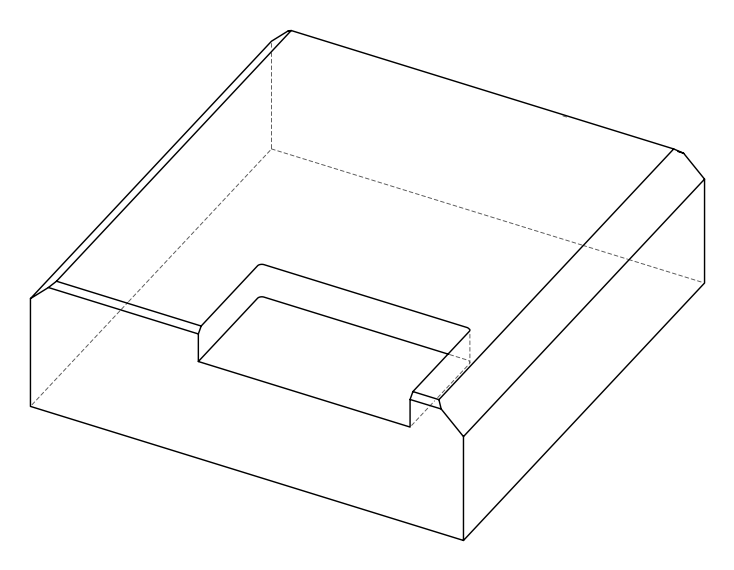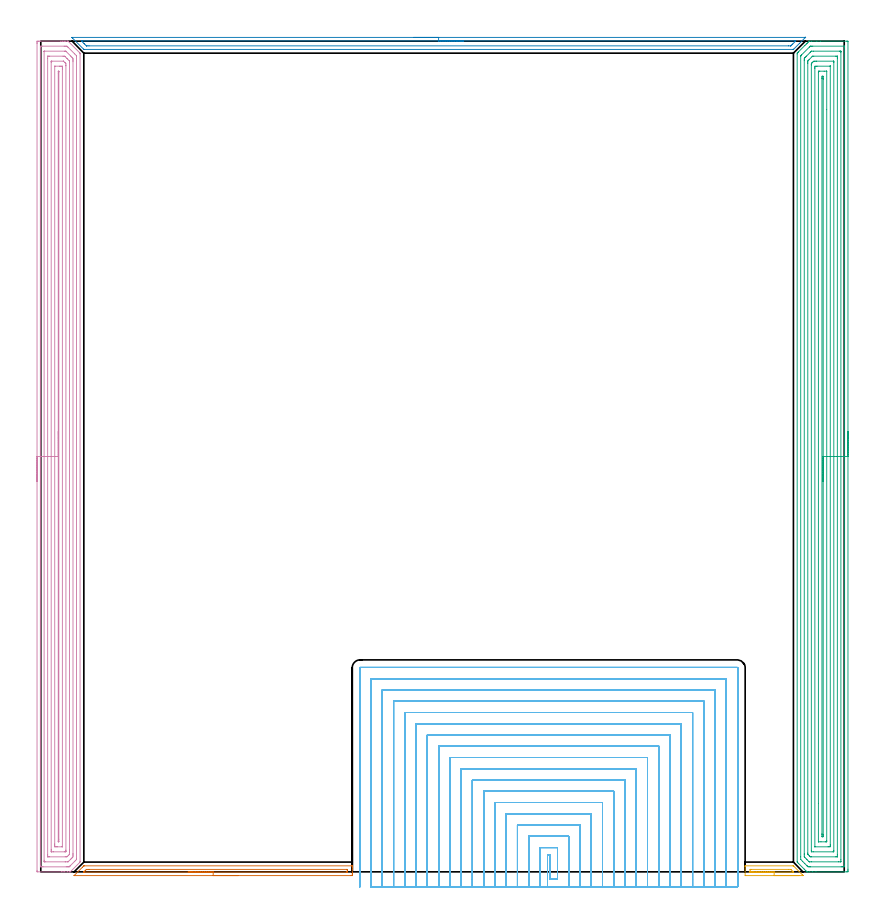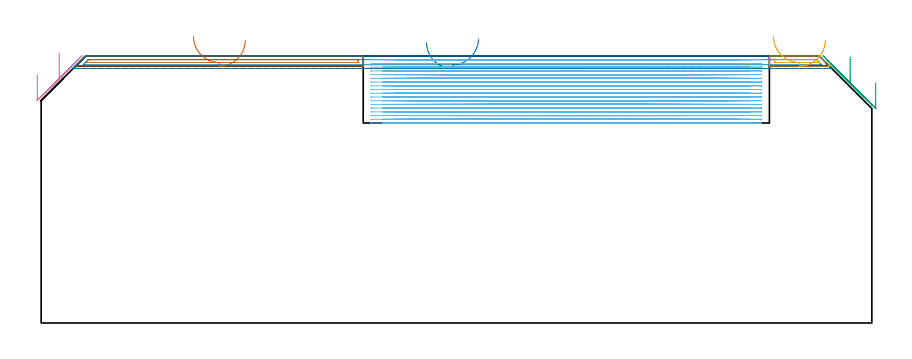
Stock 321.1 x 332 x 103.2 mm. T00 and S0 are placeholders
(PLAN: 6 operations, 1 tool changes, 254.6 min)
(1 AREA_MILL | FG_CHAMFER_SURFACE | UGT0205_001 | 1.91 min | 889 mm3)
(2 AREA_MILL_1 | FG_CHAMFER_SURFACE_1 | UGT0205_001 | 4.8 min | 3454 mm3)
(3 AREA_MILL_2 | FG_CHAMFER_SURFACE_2 | UGT0205_001 | 21.41 min | 68335 mm3)
(4 AREA_MILL_3 | FG_CHAMFER_SURFACE_3 | UGT0205_001 | 18.72 min | 48997 mm3)
(5 AREA_MILL_4 | FG_CHAMFER_SURFACE_4 | UGT0205_001 | 0.5 min | 180 mm3)
(6 MILL_SLOT | SLOT_PARTIAL_RECTANGULAR | NXT0201_008 | Follow Part, ap 1.5, ae 75% | 207.28 min | 344318 mm3)
(TOOL UGT0205_001 | Chamfer Mill 20 x 3 x 45 deg. | D20 FL50 Z2)
(TOOL NXT0201_008 | ENDMILL 6mm [2P460-0600-NA 1630] | D6 FL26 Z6)
(OP 1 AREA_MILL)
G17 G21 G94 G90
T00 M6
G54
G17 G0 G90 X78.9 Y-1.5 S1061 M3
G43 Z113.2 H0
Z109.3
G94 G1 X78.862 Z108.428 F250.
X78.748 Z107.564
X78.559 Z106.712
X78.297 Z105.88
X77.963 Z105.074
X77.56 Z104.3
X77.092 Z103.564
X76.561 Z102.872
X75.971 Z102.229
X75.328 Z101.64
X74.636 Z101.108
X73.9 Z100.64
X73.126 Z100.237
X72.32 Z99.903
X71.488 Z99.641
X70.637 Z99.452
X69.772 Z99.338
X68.9 Z99.3
X13.408
X13.33 Y-1.495 Z99.304
X13.319 Y-1.493 Z99.305
X13.33 Y-1.469 Z99.329
X16.662 Y1.862 Z102.662
X17.188 Y2.389 Z103.185
X17.204 Y2.394 Z103.188
X17.501 Y2.4 Z103.2
X124.321
X124.49 Y2.397 Z103.188
X124.493 Y2.337 Z103.129
X124.5 Y1.912 Z102.711
Y1.61 Z102.41
Y0.896 Z101.692
Y-0.353 Z100.444
X124.497 Y-0.889 Z99.906
X124.493 Y-1.491 Z99.305
X124.479 Y-1.493 Z99.303
X123.874 Y-1.5 Z99.3
X68.9
Y-0.086 Z100.714
X17.412 Y-0.085 Z100.715
X17.233 Y-0.082 Z100.718
X17.185 Y-0.08 Z100.72
X17.182 Y-0.078 Z100.722
X17.184 Y-0.072 Z100.728
X17.213 Y-0.038 Z100.762
X17.501 Y0.252 Z101.052
X17.825 Y0.573 Z101.373
X18.154 Y0.896 Z101.696
X18.235 Y0.973 Z101.773
X18.312 Y0.979 Z101.779
X18.395 Y0.982 Z101.782
X19.2 Y0.986 Z101.786
X19.289
X122.176 Y0.985 Z101.785
X122.355 Y0.983 Z101.783
X122.473 Y0.979 Z101.779
X122.492 Y0.976 Z101.776
X122.495 Y0.972 Z101.772
X122.498 Y0.955 Z101.755
X122.499 Y0.896 Z101.696
X122.5 Y0.484 Z101.284
X122.498 Y0.004 Z100.804
X122.496 Y-0.048 Z100.752
X122.492 Y-0.072 Z100.728
X122.489 Y-0.079 Z100.721
X122.444 Y-0.081 Z100.719
X122.266 Y-0.085 Z100.715
X122.176 Y-0.086 Z100.714
X122.087
X68.9
X68.029 Z100.752
X67.164 Z100.866
X66.312 Z101.055
X65.48 Z101.317
X64.674 Z101.651
X63.9 Z102.054
X63.164 Z102.523
X62.472 Z103.054
X61.829 Z103.643
X61.24 Z104.286
X60.709 Z104.978
X60.24 Z105.714
X59.837 Z106.488
X59.503 Z107.294
X59.241 Z108.126
X59.052 Z108.978
X58.938 Z109.843
X58.9 Z110.714
G0 Z113.2
M5
M2
(OP 2 AREA_MILL_1)
G17 G21 G94 G90
T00 M6
G54
G17 G0 G90 X149. Y333.5 S1061 M3
G43 Z113.2 H0
Z108.4
G94 G1 X149.038 Z107.528 F250.
X149.152 Z106.663
X149.341 Z105.812
X149.603 Z104.98
X149.937 Z104.174
X150.34 Z103.4
X150.809 Z102.664
X151.34 Z101.972
X151.929 Z101.329
X152.572 Z100.74
X153.264 Z100.208
X154. Z99.74
X154.774 Z99.337
X155.58 Z99.003
X156.412 Z98.741
X157.264 Z98.552
X158.129 Z98.438
X159. Z98.4
X305.509
X305.584 Y333.497 Z98.402
X305.586 Y333.495 Z98.403
X305.584 Y333.483 Z98.415
X303.205 Y331.105 Z100.795
X300.926 Y328.826 Z103.073
X300.795 Y328.704 Z103.19
X300.524 Y328.7 Z103.2
X17.476
X17.205 Y328.704 Z103.19
X17.073 Y328.827 Z103.073
X12.714 Y333.185 Z98.713
X12.566 Y333.333 Z98.564
X12.416 Y333.484 Z98.413
X12.414 Y333.495 Z98.403
X12.416 Y333.499 Z98.399
X159. Y333.5 Z98.4
Y332.086 Z99.814
X301.417 Y332.085 Z99.815
X301.51 Y332.084 Z99.816
X301.694 Y332.079 Z99.821
X301.717 Y332.076 Z99.824
X301.706 Y332.063 Z99.837
X301.68 Y332.032 Z99.868
X301.643 Y331.993 Z99.907
X301.53 Y331.88 Z100.02
X300.524 Y330.873 Z101.027
X300.19 Y330.541 Z101.359
X299.851 Y330.207 Z101.693
X299.775 Y330.136 Z101.764
X299.75 Y330.121 Z101.779
X299.72 Y330.118 Z101.782
X299.631 Y330.116 Z101.784
X298.831 Y330.114 Z101.786
X19.262
X18.461 Y330.115 Z101.785
X18.369 Y330.117 Z101.783
X18.278 Y330.121 Z101.779
X18.233 Y330.128 Z101.772
X18.204 Y330.153 Z101.747
X18.146 Y330.207 Z101.693
X17.476 Y330.873 Z101.027
X17.249 Y331.1 Z100.8
X16.583 Y331.766 Z100.134
X16.359 Y331.993 Z99.907
X16.288 Y332.071 Z99.829
X16.283 Y332.078 Z99.822
X16.289 Y332.08 Z99.82
X16.336 Y332.083 Z99.817
X16.398 Y332.085 Z99.815
X16.491 Y332.086 Z99.814
X159.
X159.872 Z99.852
X160.737 Z99.966
X161.588 Z100.155
X162.42 Z100.417
X163.226 Z100.751
X164. Z101.154
X164.736 Z101.623
X165.428 Z102.154
X166.071 Z102.743
X166.661 Z103.386
X167.192 Z104.078
X167.66 Z104.814
X168.063 Z105.588
X168.397 Z106.394
X168.659 Z107.226
X168.848 Z108.078
X168.962 Z108.943
X169. Z109.814
G0 Z113.2
M5
M2
(OP 3 AREA_MILL_2)
G17 G21 G94 G90
T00 M6
G54
G17 G0 G90 X322.6 Y176. S1061 M3
G43 Z113.2 H0
Z92.9
G94 G1 Y175.962 Z92.029 F250.
Y175.848 Z91.164
Y175.659 Z90.312
Y175.397 Z89.48
Y175.063 Z88.674
Y174.66 Z87.9
Y174.192 Z87.164
Y173.66 Z86.472
Y173.071 Z85.829
Y172.428 Z85.24
Y171.736 Z84.709
Y171. Z84.24
Y170.226 Z83.837
Y169.42 Z83.503
Y168.588 Z83.241
Y167.736 Z83.052
Y166.872 Z82.938
Y166. Z82.9
Y1.061
X322.599 Y0.626 Z82.901
X322.595 Y0.172 Z82.903
X322.592 Y0.01 Z82.906
X322.147 Y0. Z83.35
X309.805 Z95.69
X308.395 Z97.101
X307.161 Z98.334
X306.368 Z99.131
X306.323 Z99.175
X306.279 Y0.001 Z99.219
X306.207 Y0.003 Z99.289
X306.174 Y0.03 Z99.325
X305.838 Y0.362 Z99.661
X305.104 Y1.095 Z100.393
X302.891 Y3.308 Z102.606
X302.757 Y3.443 Z102.743
X302.411 Y3.788 Z103.087
X302.4 Y3.799 Z103.098
X302.306 Y3.898 Z103.192
X302.3 Y4.202 Z103.2
Y326.904
X302.305 Y327.205 Z103.19
X302.451 Y327.352 Z103.047
X302.599 Y327.5 Z102.899
X302.753 Y327.655 Z102.743
X302.897 Y327.798 Z102.6
X305.398 Y330.299 Z100.099
X305.961 Y330.861 Z99.539
X306.175 Y331.076 Z99.323
X306.279 Y331.181 Z99.217
X306.72 Y331.62 Z98.779
X306.88 Y331.78 Z98.619
X307.073 Y331.97 Z98.425
X307.107 Y331.996 Z98.39
X307.249 Y332. Z98.249
X308.042 Z97.452
X310.158 Z95.339
X311.568 Z93.927
X322.147 Z83.35
X322.414 Y331.997 Z83.083
X322.592 Y331.99 Z82.906
X322.599 Y331.81 Z82.899
X322.6 Y166. Z82.9
X321.186 Z84.314
X321.185 Y2.495 Z84.315
X321.184 Y2.414 Z84.316
X321.179 Y2.017 Z84.321
X320.787 Y2.005 Z84.713
X320.384 Y2.002 Z85.116
X319.91 Y2. Z85.59
X307.568 Y2.001 Z97.932
X307.161 Y2.004 Z98.339
X306.677 Y2.01 Z98.823
X306.279 Y2.374 Z99.221
X306.237 Y2.414 Z99.263
X305.342 Y3.308 Z100.158
X304.516 Y4.136 Z100.984
X304.452 Y4.202 Z101.048
X303.721 Y5.007 Z101.779
X303.714 Y5.989 Z101.786
X303.715 Y325.929 Z101.785
X303.716 Y326.011 Z101.784
X303.719 Y326.112 Z101.781
X303.721 Y326.158 Z101.779
X303.757 Y326.197 Z101.743
X303.883 Y326.329 Z101.617
X304.042 Y326.491 Z101.458
X307.161 Y329.611 Z98.339
X307.45 Y329.892 Z98.05
X307.533 Y329.972 Z97.967
X307.576 Y329.99 Z97.924
X307.638 Y329.996 Z97.862
X308.042 Y329.999 Z97.458
X308.516 Y330. Z96.984
X321.084 Y329.999 Z84.416
X321.117 Y329.998 Z84.383
X321.151 Y329.995 Z84.349
X321.175 Y329.991 Z84.325
X321.179 Y329.966 Z84.321
X321.185 Y329.668 Z84.315
Y329.586
X321.186 Y166. Z84.314
X319.771 Z85.729
Y4.823
X319.767 Y4.202 Z85.733
X319.764 Y4.066 Z85.736
X319.761 Y4.009 Z85.739
X319.697 Y4.004 Z85.803
X319.502 Y4.002 Z85.998
X318.82 Y4. Z86.68
X308.042 Z97.458
X307.356 Y4.003 Z98.144
X307.161 Y4.01 Z98.339
X307.098 Y4.015 Z98.402
X307.033 Y4.076 Z98.467
X306.9 Y4.202 Z98.6
X306.279 Y4.821 Z99.221
X306.005 Y5.096 Z99.495
X305.398 Y5.714 Z100.102
X305.136 Y5.989 Z100.364
X305.132 Y6.258 Z100.368
X305.129 Y6.883 Z100.371
Y7.156
Y324.223
X305.13 Y324.494 Z100.37
X305.135 Y325.117 Z100.365
X305.263 Y325.253 Z100.237
X305.398 Y325.394 Z100.102
X305.702 Y325.702 Z99.798
X306.01 Y326.011 Z99.49
X307.477 Y327.478 Z98.023
X307.798 Y327.798 Z97.702
X307.922 Y327.92 Z97.578
X307.963 Y327.958 Z97.537
X307.996 Y327.985 Z97.504
X308.042 Y327.99 Z97.458
X308.726 Y327.999 Z96.774
X319.304 Y328. Z86.196
X319.502 Y327.998 Z85.998
X319.701 Y327.993 Z85.799
X319.755 Y327.99 Z85.745
X319.765 Y327.98 Z85.735
X319.767 Y327.961 Z85.733
X319.77 Y327.889 Z85.73
X319.771 Y327.798 Z85.729
Y327.526
Y166.
X318.357 Z87.143
Y6.883
X318.355 Y6.259 Z87.145
X318.352 Y6.049 Z87.148
X318.351 Y6.018 Z87.149
X318.336 Y6.01 Z87.164
X318.284 Y6.006 Z87.216
X318.175 Y6.003 Z87.325
X317.739 Y6. Z87.761
X308.032 Z97.468
X307.597 Y6.01 Z97.903
X307.539 Y6.022 Z97.961
X307.454 Y6.102 Z98.046
X307.324 Y6.228 Z98.176
X307.161 Y6.389 Z98.339
X306.667 Y6.883 Z98.833
X306.596 Y6.96 Z98.904
X306.555 Y7.005 Z98.945
X306.55 Y7.041 Z98.95
X306.547 Y7.197 Z98.953
X306.544 Y7.509 Z98.956
X306.543 Y323.061 Z98.957
X306.544 Y323.329 Z98.956
X306.547 Y323.951 Z98.953
X306.55 Y324.084 Z98.95
X306.677 Y324.223 Z98.823
X306.919 Y324.468 Z98.581
X307.161 Y324.712 Z98.339
X308.25 Y325.8 Z97.25
X308.347 Y325.896 Z97.153
X308.408 Y325.952 Z97.092
X308.441 Y325.981 Z97.059
X308.489 Y325.99 Z97.011
X308.934 Y326. Z96.566
X317.739 Z87.761
X318.176 Y325.998 Z87.324
X318.282 Y325.995 Z87.218
X318.334 Y325.99 Z87.166
X318.351 Y325.986 Z87.149
X318.352 Y325.97 Z87.148
X318.355 Y325.863 Z87.145
X318.357 Y325.384 Z87.143
Y325.117
Y166.
X316.943 Z88.557
X316.942 Y8.498 Z88.558
X316.94 Y8.325 Z88.56
X316.933 Y8.01 Z88.567
X316.858 Y8.006 Z88.642
X316.637 Y8.001 Z88.863
X308.704 Z96.796
X308.042 Y8.008 Z97.458
X308.001 Y8.01 Z97.499
X307.964 Y8.07 Z97.536
X307.959 Y8.412 Z97.541
X307.957 Y8.585 Z97.543
Y322.521
X307.958 Y322.608 Z97.542
X307.962 Y322.781 Z97.538
X307.971 Y323.061 Z97.529
X308.042 Y323.139 Z97.458
X308.135 Y323.235 Z97.365
X308.228 Y323.329 Z97.272
X308.584 Y323.674 Z96.916
X308.924 Y323.99 Z96.576
X309.147 Y323.997 Z96.353
X309.805 Y324. Z95.695
X310.025 Z95.475
X316.858 Y323.999 Z88.642
X316.902 Y323.998 Z88.598
X316.925 Y323.995 Z88.575
X316.932 Y323.992 Z88.568
X316.936 Y323.934 Z88.564
X316.941 Y323.589 Z88.559
X316.943 Y323.415 Z88.557
Y166.
X315.529 Z89.971
Y10.913
X315.527 Y10.459 Z89.973
X315.522 Y10.026 Z89.978
X315.095 Y10.01 Z90.405
X314.665 Y10.001 Z90.835
X309.376 Y10. Z96.124
X309.373 Y10.003 Z96.127
X309.372 Y10.005 Z96.128
X309.371 Y321.087 Z96.129
X309.373 Y321.541 Z96.127
X309.378 Y321.974 Z96.122
X309.805 Y321.99 Z95.695
X310.235 Y321.999 Z95.265
X315.524 Y322. Z89.976
X315.527 Y321.997 Z89.973
X315.528 Y321.995 Z89.972
X315.529 Y166. Z89.971
X314.115 Z91.385
X314.114 Y12.347 Z91.386
X314.113 Y12.247 Z91.387
X314.108 Y12.049 Z91.392
X314.104 Y12.01 Z91.396
X313.98 Y12.005 Z91.52
X313.818 Y12.002 Z91.682
X313.575 Y12. Z91.925
X311.812 Z93.688
X310.93 Z94.57
X310.84 Y12.003 Z94.66
X310.813 Y12.007 Z94.687
X310.792 Y12.014 Z94.708
X310.79 Y12.053 Z94.71
X310.786 Y12.146 Z94.714
X310.785 Y27.371 Z94.715
X310.786 Y319.653 Z94.714
X310.787 Y319.753 Z94.713
X310.792 Y319.951 Z94.708
X310.796 Y319.99 Z94.704
X310.92 Y319.995 Z94.58
X311.082 Y319.998 Z94.418
X311.325 Y320. Z94.175
X313.088 Z92.412
X313.97 Z91.53
X314.06 Y319.997 Z91.44
X314.087 Y319.993 Z91.413
X314.108 Y319.986 Z91.392
X314.11 Y319.947 Z91.39
X314.114 Y319.854 Z91.386
X314.115 Y304.619 Z91.385
Y166.
X312.7 Z92.8
Y14.929
X312.699 Y14.676 Z92.801
X312.693 Y14.035 Z92.807
X312.48 Y14.005 Z93.02
X312.45 Y14.006 Z93.05
X312.207 Y14.035 Z93.293
X312.204 Y14.284 Z93.296
X312.2 Y14.929 Z93.3
Y15.182
Y317.072
X312.201 Y317.324 Z93.299
X312.207 Y317.965 Z93.293
X312.42 Y317.995 Z93.08
X312.45 Y317.994 Z93.05
X312.693 Y317.965 Z92.807
X312.696 Y317.715 Z92.804
X312.7 Y317.072 Z92.8
Y316.818
Y166.
Y165.128 Z92.838
Y164.264 Z92.952
Y163.412 Z93.14
Y162.58 Z93.403
Y161.774 Z93.737
Y161. Z94.139
Y160.264 Z94.608
Y159.572 Z95.139
Y158.929 Z95.729
Y158.34 Z96.372
Y157.808 Z97.064
Y157.34 Z97.8
Y156.937 Z98.573
Y156.603 Z99.379
Y156.341 Z100.211
Y156.152 Z101.063
Y156.038 Z101.928
Y156. Z102.8
G0 Z113.2
M5
M2
(OP 4 AREA_MILL_3)
G17 G21 G94 G90
T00 M6
G54
G17 G0 G90 X-1.5 Y156. S1061 M3
G43 Z113.2 H0
Z96.
G94 G1 Y156.038 Z95.128 F250.
Y156.152 Z94.264
Y156.341 Z93.412
Y156.603 Z92.58
Y156.937 Z91.774
Y157.34 Z91.
Y157.808 Z90.264
Y158.34 Z89.572
Y158.929 Z88.929
Y159.572 Z88.34
Y160.264 Z87.808
Y161. Z87.34
Y161.774 Z86.937
Y162.58 Z86.603
Y163.412 Z86.341
Y164.264 Z86.152
Y165.128 Z86.038
Y166. Z86.
Y331.065
X-1.499 Y331.374 Z86.001
X-1.494 Y331.953 Z86.004
X-1.492 Y331.992 Z86.006
X-0.917 Y331.997 Z86.58
X-0.294 Y332. Z87.204
X7.991 Z95.485
X8.525 Z96.022
X8.882 Z96.378
X9.416 Z96.912
X9.772 Z97.267
X10.574 Z98.073
X10.663 Z98.161
X10.89 Y331.999 Z98.388
X10.93 Y331.97 Z98.43
X15.569 Y327.331 Z103.069
X15.707 Y327.187 Z103.191
X15.7 Y326.908 Z103.2
Y4.202
Y3.906 Z103.185
X15.566 Y3.766 Z103.066
X11.829 Y0.03 Z99.329
X11.79 Y0.001 Z99.288
X11.554 Y0. Z99.052
X11.465 Z98.964
X10.663 Z98.158
X9.416 Z96.913
X8.882 Z96.376
X8.258 Z95.753
X-1.185 Z86.313
X-1.492 Y0.01 Z86.006
X-1.499 Y0.316 Z85.999
Y0.332
X-1.5 Y166. Z86.
X-0.086 Z87.414
Y329.645
X-0.084 Y329.705 Z87.416
X-0.08 Y329.824 Z87.42
X-0.071 Y329.99 Z87.429
X-0.027 Y329.992 Z87.473
X0.453 Y329.999 Z87.953
X9.361 Y330. Z96.861
X9.772 Y329.997 Z97.272
X10.26 Y329.991 Z97.76
X10.461 Y329.977 Z97.961
X10.663 Y329.782 Z98.163
X10.863 Y329.586 Z98.363
X13.545 Y326.905 Z101.045
X14.227 Y326.215 Z101.727
X14.273 Y326.165 Z101.773
X14.281 Y326.069 Z101.781
X14.284 Y326.011 Z101.784
X14.285 Y325.952 Z101.785
Y5.095
Y5.037
X14.282 Y4.977 Z101.782
X14.279 Y4.942 Z101.779
X14.266 Y4.926 Z101.766
X14.227 Y4.88 Z101.727
X13.89 Y4.54 Z101.39
X13.552 Y4.202 Z101.052
X11.764 Y2.414 Z99.264
X11.659 Y2.309 Z99.159
X11.554 Y2.205 Z99.054
X11.415 Y2.073 Z98.915
X11.365 Y2.027 Z98.865
X11.314 Y2.01 Z98.814
X11.072 Y2.003 Z98.572
X10.663 Y2.001 Z98.163
X10.185 Y2. Z97.685
X0.864 Z88.364
X0.384 Y2.001 Z87.884
X-0.027 Y2.008 Z87.473
X-0.078 Y2.01 Z87.422
X-0.086 Y2.414 Z87.414
Y166.
X1.328 Z88.828
X1.329 Y327.905 Z88.829
X1.33 Y327.959 Z88.83
X1.332 Y327.984 Z88.832
X1.334 Y327.989 Z88.834
X1.354 Y327.992 Z88.854
X1.555 Y327.999 Z89.055
X9.573 Z97.073
X9.772 Y327.995 Z97.272
X9.972 Y327.99 Z97.472
X10.011 Y327.978 Z97.511
X10.039 Y327.955 Z97.539
X10.094 Y327.904 Z97.594
X10.202 Y327.798 Z97.702
X11.989 Y326.011 Z99.489
X12.445 Y325.547 Z99.945
X12.864 Y325.117 Z100.364
X12.868 Y324.692 Z100.368
X12.871 Y324.223 Z100.371
Y323.795
Y7.349
Y6.883
X12.869 Y6.458 Z100.369
X12.864 Y5.989 Z100.364
X12.661 Y5.772 Z100.161
X12.445 Y5.548 Z99.945
X12.221 Y5.32 Z99.721
X11.997 Y5.095 Z99.497
X11.101 Y4.202 Z98.601
X10.953 Y4.061 Z98.453
X10.911 Y4.022 Z98.411
X10.856 Y4.008 Z98.356
X10.663 Y4.005 Z98.163
X9.973 Y4. Z97.473
X9.772 Z97.272
X1.755 Y4.001 Z89.255
X1.554 Y4.005 Z89.054
X1.421 Y4.01 Z88.921
X1.335 Y4.016 Z88.835
X1.333 Y4.059 Z88.833
X1.331 Y4.202 Z88.831
X1.329 Y4.629 Z88.829
X1.328 Y166. Z88.828
X2.743 Z90.243
Y325.117
X2.745 Y325.911 Z90.245
X2.747 Y325.966 Z90.247
X2.749 Y325.987 Z90.249
X2.767 Y325.99 Z90.267
X2.877 Y325.995 Z90.377
X3.097 Y325.998 Z90.597
X3.537 Y326. Z91.037
X8.892 Z96.392
X9.332 Y325.993 Z96.832
X9.55 Y325.989 Z97.05
X9.772 Y325.772 Z97.272
X10.434 Y325.117 Z97.934
X10.663 Y324.888 Z98.163
X11.327 Y324.223 Z98.827
X11.421 Y324.122 Z98.921
X11.446 Y324.093 Z98.946
X11.45 Y324.071 Z98.95
X11.453 Y324.023 Z98.953
X11.456 Y323.824 Z98.956
X11.457 Y323.426 Z98.957
Y8.671
X11.456 Y7.876 Z98.956
X11.455 Y7.777 Z98.955
X11.439 Y6.999 Z98.939
X11.33 Y6.883 Z98.83
X10.997 Y6.548 Z98.497
X10.663 Y6.218 Z98.163
X10.546 Y6.107 Z98.046
X10.431 Y6.01 Z97.931
X10.212 Y6.006 Z97.712
X9.772 Y6. Z97.272
X3.537 Z91.037
X3.092 Y6.001 Z90.592
X2.876 Y6.004 Z90.376
X2.768 Y6.01 Z90.268
X2.749 Y6.012 Z90.249
X2.747 Y6.029 Z90.247
X2.745 Y6.07 Z90.245
X2.743 Y6.786 Z90.243
Y6.883
Y166.
X4.157 Z91.657
Y323.6
X4.159 Y323.872 Z91.659
X4.161 Y323.949 Z91.661
X4.164 Y323.988 Z91.664
X4.178 Y323.991 Z91.678
X4.26 Y323.996 Z91.76
X4.428 Y323.999 Z91.928
X8.993 Z96.493
X9.048 Y323.998 Z96.548
X9.075 Y323.994 Z96.575
X9.087 Y323.991 Z96.587
X9.579 Y323.523 Z97.079
X9.772 Y323.33 Z97.272
X10.036 Y323.064 Z97.536
X10.041 Y322.435 Z97.541
X10.042 Y322.164 Z97.542
X10.043 Y8.671 Z97.543
X10.042 Y8.401 Z97.542
X10.038 Y8.128 Z97.538
X10.036 Y8.055 Z97.536
X10.014 Y8.025 Z97.514
X9.939 Y8.01 Z97.439
X9.772 Y8.005 Z97.272
X9.549 Y8.001 Z97.049
X5.096 Y8. Z92.596
X4.428 Y8.001 Z91.928
X4.202 Y8.004 Z91.702
X4.166 Y8.01 Z91.666
X4.163 Y8.019 Z91.663
X4.16 Y8.045 Z91.66
X4.157 Y8.671 Z91.657
Y8.943
Y166.
X5.571 Z93.071
X5.572 Y321.861 Z93.072
X5.573 Y321.941 Z93.073
X5.576 Y321.979 Z93.076
X5.578 Y321.99 Z93.078
X5.6 Y321.992 Z93.1
X5.753 Y321.998 Z93.253
X7.534 Y322. Z95.034
X7.991 Y321.999 Z95.491
X8.428 Y321.997 Z95.928
X8.593 Y321.99 Z96.093
X8.622 Y321.98 Z96.122
X8.624 Y321.923 Z96.124
X8.627 Y321.796 Z96.127
X8.628 Y321.541 Z96.128
X8.629 Y320.901 Z96.129
X8.628 Y10.139 Z96.128
X8.626 Y10.059 Z96.126
X8.624 Y10.021 Z96.124
X8.622 Y10.01 Z96.122
X8.6 Y10.008 Z96.1
X8.446 Y10.002 Z95.946
X6.666 Y10. Z94.166
X6.209 Y10.001 Z93.709
X5.772 Y10.003 Z93.272
X5.607 Y10.01 Z93.107
X5.578 Y10.02 Z93.078
X5.576 Y10.077 Z93.076
X5.573 Y10.204 Z93.073
X5.572 Y10.459 Z93.072
X5.571 Y11.099 Z93.071
Y166.
X6.985 Z94.485
Y318.974
X6.986 Y319.753 Z94.486
X6.988 Y319.866 Z94.488
X6.992 Y319.975 Z94.492
X7.1 Y319.99 Z94.6
X7.181 Y319.992 Z94.681
X7.205 Y319.99 Z94.705
X7.209 Y319.944 Z94.709
X7.213 Y319.868 Z94.713
X7.214 Y319.753 Z94.714
X7.215 Y319.638 Z94.715
Y13.026
X7.213 Y12.247 Z94.713
X7.212 Y12.134 Z94.712
X7.208 Y12.026 Z94.708
X7.1 Y12.01 Z94.6
X7.019 Y12.008 Z94.519
X6.995 Y12.01 Z94.495
X6.991 Y12.056 Z94.491
X6.987 Y12.132 Z94.487
X6.986 Y12.247 Z94.486
X6.985 Y12.362 Z94.485
Y166.
Y166.872 Z94.523
Y167.736 Z94.637
Y168.588 Z94.826
Y169.42 Z95.088
Y170.226 Z95.422
Y171. Z95.825
Y171.736 Z96.294
Y172.428 Z96.825
Y173.071 Z97.414
Y173.66 Z98.057
Y174.192 Z98.75
Y174.66 Z99.485
Y175.063 Z100.259
Y175.397 Z101.065
Y175.659 Z101.897
Y175.848 Z102.749
Y175.962 Z103.614
Y176. Z104.485
G0 Z113.2
M5
M2
(OP 5 AREA_MILL_4)
G17 G21 G94 G90
T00 M6
G54
G17 G0 G90 X303.1 Y-1.5 S1061 M3
G43 Z113.2 H0
Z109.3
G94 G1 X303.062 Z108.428 F250.
X302.948 Z107.563
X302.759 Z106.712
X302.497 Z105.88
X302.163 Z105.074
X301.76 Z104.3
X301.292 Z103.564
X300.76 Z102.872
X300.171 Z102.229
X299.528 Z101.64
X298.836 Z101.108
X298.1 Z100.64
X297.326 Z100.237
X296.52 Z99.903
X295.688 Z99.641
X294.836 Z99.452
X293.972 Z99.338
X293.1 Z99.3
X281.717
X281.577 Y-1.496 Z99.304
X281.501 Y-1.492 Z99.306
X281.5 Y2.188 Z102.987
X281.507 Y2.374 Z103.168
X281.51 Y2.396 Z103.19
X281.577 Y2.4 Z103.2
X300.634
X300.794 Y2.399 Z103.185
X300.9 Y2.302 Z103.099
X304.475 Y-1.274 Z99.524
X304.537 Y-1.336 Z99.461
X304.69 Y-1.492 Z99.306
X304.686 Y-1.495 Z99.304
X304.529 Y-1.499 Z99.301
X304.475 Y-1.5 Z99.3
X293.1
Y-0.086 Z100.714
X283.793 Y-0.085 Z100.715
X283.704 Y-0.084 Z100.716
X283.529 Y-0.079 Z100.721
X283.509 Y-0.074 Z100.726
X283.506 Y-0.064 Z100.736
X283.502 Y-0.039 Z100.761
X283.501 Y0.004 Z100.804
Y0.298 Z101.098
X283.507 Y0.896 Z101.696
X283.51 Y0.968 Z101.768
X283.516 Y0.979 Z101.779
X283.557 Y0.982 Z101.782
X283.616 Y0.984 Z101.784
X283.705 Y0.986 Z101.786
X283.793
X298.861 Y0.985 Z101.785
X299.664 Y0.981 Z101.781
X299.748 Y0.979 Z101.779
X299.842 Y0.896 Z101.696
X300.634 Y0.111 Z100.911
X300.736 Y0.004 Z100.804
X300.796 Y-0.08 Z100.72
X300.72 Y-0.083 Z100.717
X300.634 Y-0.084 Z100.716
X299.836 Y-0.086 Z100.714
X293.1
X292.228 Z100.752
X291.364 Z100.866
X290.512 Z101.055
X289.68 Z101.317
X288.874 Z101.651
X288.1 Z102.054
X287.364 Z102.523
X286.672 Z103.054
X286.029 Z103.643
X285.44 Z104.286
X284.908 Z104.978
X284.44 Z105.714
X284.037 Z106.488
X283.703 Z107.294
X283.441 Z108.126
X283.252 Z108.978
X283.138 Z109.843
X283.1 Z110.714
G0 Z113.2
M5
M2
(OP 6 MILL_SLOT)
G17 G21 G94 G90
T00 M6
G54
G17 G0 G90 X202.497 Y-6. S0 M3
G43 Z113.2 H1
Z101.761
G94 G1 X202.5 Y-3. F250.
Y-2.927 F500.
Y6.7
X203.5
Y-2.916
Y-3.
X206.5
Y-2.916
Y9.7
X199.5
Y-2.927
Y-3.
X199.497 Y-6. F250.
X211.004
X211. Y-3.
Y-2.916 F500.
Y14.2
X195.
Y-2.927
Y-3.
X194.997 Y-6. F250.
X215.504
X215.5 Y-3.
Y-2.916 F500.
Y18.7
X190.5
Y-2.927
Y-3.
X190.496 Y-6. F250.
X220.004
X220. Y-3.
Y-2.916 F500.
Y23.2
X186.
Y-2.927
Y-3.
X185.996 Y-6. F250.
X224.505
X224.5 Y-3.
Y-2.916 F500.
Y27.7
X181.5
Y-2.927
Y-3.
X181.496 Y-6. F250.
X229.005
X229. Y-3.
Y-2.916 F500.
Y32.2
X177.
Y-2.927
Y-3.
X176.995 Y-6. F250.
X233.506
X233.5 Y-3.
Y-2.916 F500.
Y36.7
X172.5
Y-2.927
Y-3.
X172.495 Y-6. F250.
X238.006
X238. Y-3.
Y-2.916 F500.
Y41.2
X168.
Y-2.927
Y-3.
X167.994 Y-6. F250.
X242.507
X242.5 Y-3.
Y-2.916 F500.
Y45.7
X163.5
Y-2.927
Y-3.
X163.494 Y-6. F250.
X247.008
X247. Y-3.
Y-2.916 F500.
Y50.2
X159.
Y-2.927
Y-3.
X158.993 Y-6. F250.
X251.509
X251.5 Y-3.
Y-2.916 F500.
Y54.7
X154.5
Y-2.927
Y-3.
X154.492 Y-6. F250.
X256.011
X256. Y-3.
Y-2.916 F500.
Y59.2
X150.
Y-2.927
Y-3.
X149.99 Y-6. F250.
X260.514
X260.5 Y-3.
Y-2.916 F500.
Y63.7
X145.5
Y-2.927
Y-3.
X145.488 Y-6. F250.
X265.019
X265. Y-3.
Y-2.916 F500.
Y68.2
X141.
Y-2.927
Y-3.
X140.983 Y-6. F250.
X269.528
X269.5 Y-3.
Y-2.916 F500.
Y72.7
X136.5
Y-2.927
Y-3.
X136.475 Y-6. F250.
X274.057 Y-5.999
X274.001 Y-3.
X274. Y-2.916 F500.
Y77.2
X132.
Y-2.927
X131.999 Y-3.
X131.95 Y-6. F250.
X278.5 Y-5.916
Y-2.916
Y81.6 F500.
X278.495 Y81.655
X278.455 Y81.695
X278.4 Y81.7
X127.6
X127.545 Y81.695
X127.505 Y81.655
X127.5 Y81.6
Y-2.927
Y-5.927 F250.
G0 X202.5 Y-6. Z100.322
G1 Y-3.
Y6.7 F500.
X203.5
Y-3.
X206.5
Y9.7
X199.5
Y-3.
Y-6. F250.
X211.
Y-3.
Y14.2 F500.
X195.
Y-3.
Y-6. F250.
X215.5
Y-3.
Y18.7 F500.
X190.5
Y-3.
Y-6. F250.
X220.
Y-3.
Y23.2 F500.
X186.
Y-3.
Y-6. F250.
X224.5
Y-3.
Y27.7 F500.
X181.5
Y-3.
Y-6. F250.
X229.
Y-3.
Y32.2 F500.
X177.
Y-3.
Y-6. F250.
X233.5
Y-3.
Y36.7 F500.
X172.5
Y-3.
Y-6. F250.
X238.
Y-3.
Y41.2 F500.
X168.
Y-3.
Y-6. F250.
X242.5
Y-3.
Y45.7 F500.
X163.5
Y-3.
Y-6. F250.
X247.
Y-3.
Y50.2 F500.
X159.
Y-3.
Y-6. F250.
X251.5
Y-3.
Y54.7 F500.
X154.5
Y-3.
Y-6. F250.
X256.
Y-3.
Y59.2 F500.
X150.
Y-3.
Y-6. F250.
X260.5
Y-3.
Y63.7 F500.
X145.5
Y-3.
Y-6. F250.
X265.
Y-3.
Y68.2 F500.
X141.
Y-3.
Y-6. F250.
X269.5
Y-3.
Y72.7 F500.
X136.5
Y-3.
Y-6. F250.
X274.
Y-3.
Y77.2 F500.
X132.
Y-3.
Y-6. F250.
X278.5
Y-3.
Y81.6 F500.
X278.495 Y81.655
X278.455 Y81.695
X278.4 Y81.7
X127.6
X127.545 Y81.695
X127.505 Y81.655
X127.5 Y81.6
Y-3.
Y-6. F250.
G0 X202.5 Z98.883
G1 Y-3.
Y6.7 F500.
X203.5
Y-3.
X206.5
Y9.7
X199.5
Y-3.
Y-6. F250.
X211.
Y-3.
Y14.2 F500.
X195.
Y-3.
Y-6. F250.
X215.5
Y-3.
Y18.7 F500.
X190.5
Y-3.
Y-6. F250.
X220.
Y-3.
Y23.2 F500.
X186.
Y-3.
Y-6. F250.
X224.5
Y-3.
Y27.7 F500.
X181.5
Y-3.
Y-6. F250.
X229.
Y-3.
Y32.2 F500.
X177.
Y-3.
Y-6. F250.
X233.5
Y-3.
Y36.7 F500.
X172.5
Y-3.
Y-6. F250.
X238.
Y-3.
Y41.2 F500.
X168.
Y-3.
Y-6. F250.
X242.5
Y-3.
Y45.7 F500.
X163.5
Y-3.
Y-6. F250.
X247.
Y-3.
Y50.2 F500.
X159.
Y-3.
Y-6. F250.
X251.5
Y-3.
Y54.7 F500.
X154.5
Y-3.
Y-6. F250.
X256.
Y-3.
Y59.2 F500.
X150.
Y-3.
Y-6. F250.
X260.5
Y-3.
Y63.7 F500.
X145.5
Y-3.
Y-6. F250.
X265.
Y-3.
Y68.2 F500.
X141.
Y-3.
Y-6. F250.
X269.5
Y-3.
Y72.7 F500.
X136.5
Y-3.
Y-6. F250.
X274.
Y-3.
Y77.2 F500.
X132.
Y-3.
Y-6. F250.
X278.5
Y-3.
Y81.6 F500.
X278.495 Y81.655
X278.455 Y81.695
X278.4 Y81.7
X127.6
X127.545 Y81.695
X127.505 Y81.655
X127.5 Y81.6
Y-3.
Y-6. F250.
G0 X202.5 Z97.444
G1 Y-3.
Y6.7 F500.
X203.5
Y-3.
X206.5
Y9.7
X199.5
Y-3.
Y-6. F250.
X211.
Y-3.
Y14.2 F500.
X195.
Y-3.
Y-6. F250.
X215.5
Y-3.
Y18.7 F500.
X190.5
Y-3.
Y-6. F250.
X220.
Y-3.
Y23.2 F500.
X186.
Y-3.
Y-6. F250.
X224.5
Y-3.
Y27.7 F500.
X181.5
Y-3.
Y-6. F250.
X229.
Y-3.
Y32.2 F500.
X177.
Y-3.
Y-6. F250.
X233.5
Y-3.
Y36.7 F500.
X172.5
Y-3.
Y-6. F250.
X238.
Y-3.
Y41.2 F500.
X168.
Y-3.
Y-6. F250.
X242.5
Y-3.
Y45.7 F500.
X163.5
Y-3.
Y-6. F250.
X247.
Y-3.
Y50.2 F500.
X159.
Y-3.
Y-6. F250.
X251.5
Y-3.
Y54.7 F500.
X154.5
Y-3.
Y-6. F250.
X256.
Y-3.
Y59.2 F500.
X150.
Y-3.
Y-6. F250.
X260.5
Y-3.
Y63.7 F500.
X145.5
Y-3.
Y-6. F250.
X265.
Y-3.
Y68.2 F500.
X141.
Y-3.
Y-6. F250.
X269.5
Y-3.
Y72.7 F500.
X136.5
Y-3.
Y-6. F250.
X274.
Y-3.
Y77.2 F500.
X132.
Y-3.
Y-6. F250.
X278.5
Y-3.
Y81.6 F500.
X278.495 Y81.655
X278.455 Y81.695
X278.4 Y81.7
X127.6
X127.545 Y81.695
X127.505 Y81.655
X127.5 Y81.6
Y-3.
Y-6. F250.
G0 X202.5 Z96.005
G1 Y-3.
Y6.7 F500.
X203.5
Y-3.
X206.5
Y9.7
X199.5
Y-3.
Y-6. F250.
X211.
Y-3.
Y14.2 F500.
X195.
Y-3.
Y-6. F250.
X215.5
Y-3.
Y18.7 F500.
X190.5
Y-3.
Y-6. F250.
X220.
Y-3.
Y23.2 F500.
X186.
Y-3.
Y-6. F250.
X224.5
Y-3.
Y27.7 F500.
X181.5
Y-3.
Y-6. F250.
X229.
Y-3.
Y32.2 F500.
X177.
Y-3.
Y-6. F250.
X233.5
Y-3.
Y36.7 F500.
X172.5
Y-3.
Y-6. F250.
X238.
Y-3.
Y41.2 F500.
X168.
Y-3.
Y-6. F250.
X242.5
Y-3.
Y45.7 F500.
X163.5
Y-3.
Y-6. F250.
X247.
Y-3.
Y50.2 F500.
X159.
Y-3.
Y-6. F250.
X251.5
Y-3.
Y54.7 F500.
X154.5
Y-3.
Y-6. F250.
X256.
Y-3.
Y59.2 F500.
X150.
Y-3.
Y-6. F250.
X260.5
Y-3.
Y63.7 F500.
X145.5
Y-3.
Y-6. F250.
X265.
Y-3.
Y68.2 F500.
X141.
Y-3.
Y-6. F250.
X269.5
Y-3.
Y72.7 F500.
X136.5
Y-3.
Y-6. F250.
X274.
Y-3.
Y77.2 F500.
X132.
Y-3.
Y-6. F250.
X278.5
Y-3.
Y81.6 F500.
X278.495 Y81.655
X278.455 Y81.695
X278.4 Y81.7
X127.6
X127.545 Y81.695
X127.505 Y81.655
X127.5 Y81.6
Y-3.
Y-6. F250.
G0 X202.5 Z94.567
G1 Y-3.
Y6.7 F500.
X203.5
Y-3.
X206.5
Y9.7
X199.5
Y-3.
Y-6. F250.
X211.
Y-3.
Y14.2 F500.
X195.
Y-3.
Y-6. F250.
X215.5
Y-3.
Y18.7 F500.
X190.5
Y-3.
Y-6. F250.
X220.
Y-3.
Y23.2 F500.
X186.
Y-3.
Y-6. F250.
X224.5
Y-3.
Y27.7 F500.
X181.5
Y-3.
Y-6. F250.
X229.
Y-3.
Y32.2 F500.
X177.
Y-3.
Y-6. F250.
X233.5
Y-3.
Y36.7 F500.
X172.5
Y-3.
Y-6. F250.
X238.
Y-3.
Y41.2 F500.
X168.
Y-3.
Y-6. F250.
X242.5
Y-3.
Y45.7 F500.
X163.5
Y-3.
Y-6. F250.
X247.
Y-3.
Y50.2 F500.
X159.
Y-3.
Y-6. F250.
X251.5
Y-3.
Y54.7 F500.
X154.5
Y-3.
Y-6. F250.
X256.
Y-3.
Y59.2 F500.
X150.
Y-3.
Y-6. F250.
X260.5
Y-3.
Y63.7 F500.
X145.5
Y-3.
Y-6. F250.
X265.
Y-3.
Y68.2 F500.
X141.
Y-3.
Y-6. F250.
X269.5
Y-3.
Y72.7 F500.
X136.5
Y-3.
Y-6. F250.
X274.
Y-3.
Y77.2 F500.
X132.
Y-3.
Y-6. F250.
X278.5
Y-3.
Y81.6 F500.
X278.495 Y81.655
X278.455 Y81.695
X278.4 Y81.7
X127.6
X127.545 Y81.695
X127.505 Y81.655
X127.5 Y81.6
Y-3.
Y-6. F250.
G0 X202.5 Z93.128
G1 Y-3.
Y6.7 F500.
X203.5
Y-3.
X206.5
Y9.7
X199.5
Y-3.
Y-6. F250.
X211.
Y-3.
Y14.2 F500.
X195.
Y-3.
Y-6. F250.
X215.5
Y-3.
Y18.7 F500.
X190.5
Y-3.
Y-6. F250.
X220.
Y-3.
Y23.2 F500.
X186.
Y-3.
Y-6. F250.
X224.5
Y-3.
Y27.7 F500.
X181.5
Y-3.
Y-6. F250.
X229.
Y-3.
Y32.2 F500.
X177.
Y-3.
Y-6. F250.
X233.5
Y-3.
Y36.7 F500.
X172.5
Y-3.
Y-6. F250.
X238.
Y-3.
Y41.2 F500.
X168.
Y-3.
Y-6. F250.
X242.5
Y-3.
Y45.7 F500.
X163.5
Y-3.
Y-6. F250.
X247.
Y-3.
Y50.2 F500.
X159.
Y-3.
Y-6. F250.
X251.5
Y-3.
Y54.7 F500.
X154.5
Y-3.
Y-6. F250.
X256.
Y-3.
Y59.2 F500.
X150.
Y-3.
Y-6. F250.
X260.5
Y-3.
Y63.7 F500.
X145.5
Y-3.
Y-6. F250.
X265.
Y-3.
Y68.2 F500.
X141.
Y-3.
Y-6. F250.
X269.5
Y-3.
Y72.7 F500.
X136.5
Y-3.
Y-6. F250.
X274.
Y-3.
Y77.2 F500.
X132.
Y-3.
Y-6. F250.
X278.5
Y-3.
Y81.6 F500.
X278.495 Y81.655
X278.455 Y81.695
X278.4 Y81.7
X127.6
X127.545 Y81.695
X127.505 Y81.655
X127.5 Y81.6
Y-3.
Y-6. F250.
G0 X202.5 Z91.689
G1 Y-3.
Y6.7 F500.
X203.5
Y-3.
X206.5
Y9.7
X199.5
Y-3.
Y-6. F250.
X211.
Y-3.
Y14.2 F500.
X195.
Y-3.
Y-6. F250.
X215.5
Y-3.
Y18.7 F500.
X190.5
Y-3.
Y-6. F250.
X220.
Y-3.
Y23.2 F500.
X186.
Y-3.
Y-6. F250.
X224.5
Y-3.
Y27.7 F500.
X181.5
Y-3.
Y-6. F250.
X229.
Y-3.
Y32.2 F500.
X177.
Y-3.
Y-6. F250.
X233.5
Y-3.
Y36.7 F500.
X172.5
Y-3.
Y-6. F250.
X238.
Y-3.
Y41.2 F500.
X168.
Y-3.
Y-6. F250.
X242.5
Y-3.
Y45.7 F500.
X163.5
Y-3.
Y-6. F250.
X247.
Y-3.
Y50.2 F500.
X159.
Y-3.
Y-6. F250.
X251.5
Y-3.
Y54.7 F500.
X154.5
Y-3.
Y-6. F250.
X256.
Y-3.
Y59.2 F500.
X150.
Y-3.
Y-6. F250.
X260.5
Y-3.
Y63.7 F500.
X145.5
Y-3.
Y-6. F250.
X265.
Y-3.
Y68.2 F500.
X141.
Y-3.
Y-6. F250.
X269.5
Y-3.
Y72.7 F500.
X136.5
Y-3.
Y-6. F250.
X274.
Y-3.
Y77.2 F500.
X132.
Y-3.
Y-6. F250.
X278.5
Y-3.
Y81.6 F500.
X278.495 Y81.655
X278.455 Y81.695
X278.4 Y81.7
X127.6
X127.545 Y81.695
X127.505 Y81.655
X127.5 Y81.6
Y-3.
Y-6. F250.
G0 X202.5 Z90.25
G1 Y-3.
Y6.7 F500.
X203.5
Y-3.
X206.5
Y9.7
X199.5
Y-3.
Y-6. F250.
X211.
Y-3.
Y14.2 F500.
X195.
Y-3.
Y-6. F250.
X215.5
Y-3.
Y18.7 F500.
X190.5
Y-3.
Y-6. F250.
X220.
Y-3.
Y23.2 F500.
X186.
Y-3.
Y-6. F250.
X224.5
Y-3.
Y27.7 F500.
X181.5
Y-3.
Y-6. F250.
X229.
Y-3.
Y32.2 F500.
X177.
Y-3.
Y-6. F250.
X233.5
Y-3.
Y36.7 F500.
X172.5
Y-3.
Y-6. F250.
X238.
Y-3.
Y41.2 F500.
X168.
Y-3.
Y-6. F250.
X242.5
Y-3.
Y45.7 F500.
X163.5
Y-3.
Y-6. F250.
X247.
Y-3.
Y50.2 F500.
X159.
Y-3.
Y-6. F250.
X251.5
Y-3.
Y54.7 F500.
X154.5
Y-3.
Y-6. F250.
X256.
Y-3.
Y59.2 F500.
X150.
Y-3.
Y-6. F250.
X260.5
Y-3.
Y63.7 F500.
X145.5
Y-3.
Y-6. F250.
X265.
Y-3.
Y68.2 F500.
X141.
Y-3.
Y-6. F250.
X269.5
Y-3.
Y72.7 F500.
X136.5
Y-3.
Y-6. F250.
X274.
Y-3.
Y77.2 F500.
X132.
Y-3.
Y-6. F250.
X278.5
Y-3.
Y81.6 F500.
X278.495 Y81.655
X278.455 Y81.695
X278.4 Y81.7
X127.6
X127.545 Y81.695
X127.505 Y81.655
X127.5 Y81.6
Y-3.
Y-6. F250.
G0 X202.5 Z88.811
G1 Y-3.
Y6.7 F500.
X203.5
Y-3.
X206.5
Y9.7
X199.5
Y-3.
Y-6. F250.
X211.
Y-3.
Y14.2 F500.
X195.
Y-3.
Y-6. F250.
X215.5
Y-3.
Y18.7 F500.
X190.5
Y-3.
Y-6. F250.
X220.
Y-3.
Y23.2 F500.
X186.
Y-3.
Y-6. F250.
X224.5
Y-3.
Y27.7 F500.
X181.5
Y-3.
Y-6. F250.
X229.
Y-3.
Y32.2 F500.
X177.
Y-3.
Y-6. F250.
X233.5
Y-3.
Y36.7 F500.
X172.5
Y-3.
Y-6. F250.
X238.
Y-3.
Y41.2 F500.
X168.
Y-3.
Y-6. F250.
X242.5
Y-3.
Y45.7 F500.
X163.5
Y-3.
Y-6. F250.
X247.
Y-3.
Y50.2 F500.
X159.
Y-3.
Y-6. F250.
X251.5
Y-3.
Y54.7 F500.
X154.5
Y-3.
Y-6. F250.
X256.
Y-3.
Y59.2 F500.
X150.
Y-3.
Y-6. F250.
X260.5
Y-3.
Y63.7 F500.
X145.5
Y-3.
Y-6. F250.
X265.
Y-3.
Y68.2 F500.
X141.
Y-3.
Y-6. F250.
X269.5
Y-3.
Y72.7 F500.
X136.5
Y-3.
Y-6. F250.
X274.
Y-3.
Y77.2 F500.
X132.
Y-3.
Y-6. F250.
X278.5
Y-3.
Y81.6 F500.
X278.495 Y81.655
X278.455 Y81.695
X278.4 Y81.7
X127.6
X127.545 Y81.695
X127.505 Y81.655
X127.5 Y81.6
Y-3.
Y-6. F250.
G0 X202.5 Z87.372
G1 Y-3.
Y6.7 F500.
X203.5
Y-3.
X206.5
Y9.7
X199.5
Y-3.
Y-6. F250.
X211.
Y-3.
Y14.2 F500.
X195.
Y-3.
Y-6. F250.
X215.5
Y-3.
Y18.7 F500.
X190.5
Y-3.
Y-6. F250.
X220.
Y-3.
Y23.2 F500.
X186.
Y-3.
Y-6. F250.
X224.5
Y-3.
Y27.7 F500.
X181.5
Y-3.
Y-6. F250.
X229.
Y-3.
Y32.2 F500.
X177.
Y-3.
Y-6. F250.
X233.5
Y-3.
Y36.7 F500.
X172.5
Y-3.
Y-6. F250.
X238.
Y-3.
Y41.2 F500.
X168.
Y-3.
Y-6. F250.
X242.5
Y-3.
Y45.7 F500.
X163.5
Y-3.
Y-6. F250.
X247.
Y-3.
Y50.2 F500.
X159.
Y-3.
Y-6. F250.
X251.5
Y-3.
Y54.7 F500.
X154.5
Y-3.
Y-6. F250.
X256.
Y-3.
Y59.2 F500.
X150.
Y-3.
Y-6. F250.
X260.5
Y-3.
Y63.7 F500.
X145.5
Y-3.
Y-6. F250.
X265.
Y-3.
Y68.2 F500.
X141.
Y-3.
Y-6. F250.
X269.5
Y-3.
Y72.7 F500.
X136.5
Y-3.
Y-6. F250.
X274.
Y-3.
Y77.2 F500.
X132.
Y-3.
Y-6. F250.
X278.5
Y-3.
Y81.6 F500.
X278.495 Y81.655
X278.455 Y81.695
X278.4 Y81.7
X127.6
X127.545 Y81.695
X127.505 Y81.655
X127.5 Y81.6
Y-3.
Y-6. F250.
G0 X202.5 Z85.933
G1 Y-3.
Y6.7 F500.
X203.5
Y-3.
X206.5
Y9.7
X199.5
Y-3.
Y-6. F250.
X211.
Y-3.
Y14.2 F500.
X195.
Y-3.
Y-6. F250.
X215.5
Y-3.
Y18.7 F500.
X190.5
Y-3.
Y-6. F250.
X220.
Y-3.
Y23.2 F500.
X186.
Y-3.
Y-6. F250.
X224.5
Y-3.
Y27.7 F500.
X181.5
Y-3.
Y-6. F250.
X229.
Y-3.
Y32.2 F500.
X177.
Y-3.
Y-6. F250.
X233.5
Y-3.
Y36.7 F500.
X172.5
Y-3.
Y-6. F250.
X238.
Y-3.
Y41.2 F500.
X168.
Y-3.
Y-6. F250.
X242.5
Y-3.
Y45.7 F500.
X163.5
Y-3.
Y-6. F250.
X247.
Y-3.
Y50.2 F500.
X159.
Y-3.
Y-6. F250.
X251.5
Y-3.
Y54.7 F500.
X154.5
Y-3.
Y-6. F250.
X256.
Y-3.
Y59.2 F500.
X150.
Y-3.
Y-6. F250.
X260.5
Y-3.
Y63.7 F500.
X145.5
Y-3.
Y-6. F250.
X265.
Y-3.
Y68.2 F500.
X141.
Y-3.
Y-6. F250.
X269.5
Y-3.
Y72.7 F500.
X136.5
Y-3.
Y-6. F250.
X274.
Y-3.
Y77.2 F500.
X132.
Y-3.
Y-6. F250.
X278.5
Y-3.
Y81.6 F500.
X278.495 Y81.655
X278.455 Y81.695
X278.4 Y81.7
X127.6
X127.545 Y81.695
X127.505 Y81.655
X127.5 Y81.6
Y-3.
Y-6. F250.
G0 X202.5 Z84.494
G1 Y-3.
Y6.7 F500.
X203.5
Y-3.
X206.5
Y9.7
X199.5
Y-3.
Y-6. F250.
X211.
Y-3.
Y14.2 F500.
X195.
Y-3.
Y-6. F250.
X215.5
Y-3.
Y18.7 F500.
X190.5
Y-3.
Y-6. F250.
X220.
Y-3.
Y23.2 F500.
X186.
Y-3.
Y-6. F250.
X224.5
Y-3.
Y27.7 F500.
X181.5
Y-3.
Y-6. F250.
X229.
Y-3.
Y32.2 F500.
X177.
Y-3.
Y-6. F250.
X233.5
Y-3.
Y36.7 F500.
X172.5
Y-3.
Y-6. F250.
X238.
Y-3.
Y41.2 F500.
X168.
Y-3.
Y-6. F250.
X242.5
Y-3.
Y45.7 F500.
X163.5
Y-3.
Y-6. F250.
X247.
Y-3.
Y50.2 F500.
X159.
Y-3.
Y-6. F250.
X251.5
Y-3.
Y54.7 F500.
X154.5
Y-3.
Y-6. F250.
X256.
Y-3.
Y59.2 F500.
X150.
Y-3.
Y-6. F250.
X260.5
Y-3.
Y63.7 F500.
X145.5
Y-3.
Y-6. F250.
X265.
Y-3.
Y68.2 F500.
X141.
Y-3.
Y-6. F250.
X269.5
Y-3.
Y72.7 F500.
X136.5
Y-3.
Y-6. F250.
X274.
Y-3.
Y77.2 F500.
X132.
Y-3.
Y-6. F250.
X278.5
Y-3.
Y81.6 F500.
X278.495 Y81.655
X278.455 Y81.695
X278.4 Y81.7
X127.6
X127.545 Y81.695
X127.505 Y81.655
X127.5 Y81.6
Y-3.
Y-6. F250.
G0 X202.5 Z83.056
G1 Y-3.
Y6.7 F500.
X203.5
Y-3.
X206.5
Y9.7
X199.5
Y-3.
Y-6. F250.
X211.
Y-3.
Y14.2 F500.
X195.
Y-3.
Y-6. F250.
X215.5
Y-3.
Y18.7 F500.
X190.5
Y-3.
Y-6. F250.
X220.
Y-3.
Y23.2 F500.
X186.
Y-3.
Y-6. F250.
X224.5
Y-3.
Y27.7 F500.
X181.5
Y-3.
Y-6. F250.
X229.
Y-3.
Y32.2 F500.
X177.
Y-3.
Y-6. F250.
X233.5
Y-3.
Y36.7 F500.
X172.5
Y-3.
Y-6. F250.
X238.
Y-3.
Y41.2 F500.
X168.
Y-3.
Y-6. F250.
X242.5
Y-3.
Y45.7 F500.
X163.5
Y-3.
Y-6. F250.
X247.
Y-3.
Y50.2 F500.
X159.
Y-3.
Y-6. F250.
X251.5
Y-3.
Y54.7 F500.
X154.5
Y-3.
Y-6. F250.
X256.
Y-3.
Y59.2 F500.
X150.
Y-3.
Y-6. F250.
X260.5
Y-3.
Y63.7 F500.
X145.5
Y-3.
Y-6. F250.
X265.
Y-3.
Y68.2 F500.
X141.
Y-3.
Y-6. F250.
X269.5
Y-3.
Y72.7 F500.
X136.5
Y-3.
Y-6. F250.
X274.
Y-3.
Y77.2 F500.
X132.
Y-3.
Y-6. F250.
X278.5
Y-3.
Y81.6 F500.
X278.495 Y81.655
X278.455 Y81.695
X278.4 Y81.7
X127.6
X127.545 Y81.695
X127.505 Y81.655
X127.5 Y81.6
Y-3.
Y-6. F250.
G0 X202.5 Z81.617
G1 Y-3.
Y6.7 F500.
X203.5
Y-3.
X206.5
Y9.7
X199.5
Y-3.
Y-6. F250.
X211.
Y-3.
Y14.2 F500.
X195.
Y-3.
Y-6. F250.
X215.5
Y-3.
Y18.7 F500.
X190.5
Y-3.
Y-6. F250.
X220.
Y-3.
Y23.2 F500.
X186.
Y-3.
Y-6. F250.
X224.5
Y-3.
Y27.7 F500.
X181.5
Y-3.
Y-6. F250.
X229.
Y-3.
Y32.2 F500.
X177.
Y-3.
Y-6. F250.
X233.5
Y-3.
Y36.7 F500.
X172.5
Y-3.
Y-6. F250.
X238.
Y-3.
Y41.2 F500.
X168.
Y-3.
Y-6. F250.
X242.5
Y-3.
Y45.7 F500.
X163.5
Y-3.
Y-6. F250.
X247.
Y-3.
Y50.2 F500.
X159.
Y-3.
Y-6. F250.
X251.5
Y-3.
Y54.7 F500.
X154.5
Y-3.
Y-6. F250.
X256.
Y-3.
Y59.2 F500.
X150.
Y-3.
Y-6. F250.
X260.5
Y-3.
Y63.7 F500.
X145.5
Y-3.
Y-6. F250.
X265.
Y-3.
Y68.2 F500.
X141.
Y-3.
Y-6. F250.
X269.5
Y-3.
Y72.7 F500.
X136.5
Y-3.
Y-6. F250.
X274.
Y-3.
Y77.2 F500.
X132.
Y-3.
Y-6. F250.
X278.5
Y-3.
Y81.6 F500.
X278.495 Y81.655
X278.455 Y81.695
X278.4 Y81.7
X127.6
X127.545 Y81.695
X127.505 Y81.655
X127.5 Y81.6
Y-3.
Y-6. F250.
G0 X202.5 Z80.178
G1 Y-3.
Y6.7 F500.
X203.5
Y-3.
X206.5
Y9.7
X199.5
Y-3.
Y-6. F250.
X211.
Y-3.
Y14.2 F500.
X195.
Y-3.
Y-6. F250.
X215.5
Y-3.
Y18.7 F500.
X190.5
Y-3.
Y-6. F250.
X220.
Y-3.
Y23.2 F500.
X186.
Y-3.
Y-6. F250.
X224.5
Y-3.
Y27.7 F500.
X181.5
Y-3.
Y-6. F250.
X229.
Y-3.
Y32.2 F500.
X177.
Y-3.
Y-6. F250.
X233.5
Y-3.
Y36.7 F500.
X172.5
Y-3.
Y-6. F250.
X238.
Y-3.
Y41.2 F500.
X168.
Y-3.
Y-6. F250.
X242.5
Y-3.
Y45.7 F500.
X163.5
Y-3.
Y-6. F250.
X247.
Y-3.
Y50.2 F500.
X159.
Y-3.
Y-6. F250.
X251.5
Y-3.
Y54.7 F500.
X154.5
Y-3.
Y-6. F250.
X256.
Y-3.
Y59.2 F500.
X150.
Y-3.
Y-6. F250.
X260.5
Y-3.
Y63.7 F500.
X145.5
Y-3.
Y-6. F250.
X265.
Y-3.
Y68.2 F500.
X141.
Y-3.
Y-6. F250.
X269.5
Y-3.
Y72.7 F500.
X136.5
Y-3.
Y-6. F250.
X274.
Y-3.
Y77.2 F500.
X132.
Y-3.
Y-6. F250.
X278.5
Y-3.
Y81.6 F500.
X278.495 Y81.655
X278.455 Y81.695
X278.4 Y81.7
X127.6
X127.545 Y81.695
X127.505 Y81.655
X127.5 Y81.6
Y-3.
Y-6. F250.
G0 X202.5 Z78.739
G1 Y-3.
Y6.7 F500.
X203.5
Y-3.
X206.5
Y9.7
X199.5
Y-3.
Y-6. F250.
X211.
Y-3.
Y14.2 F500.
X195.
Y-3.
Y-6. F250.
X215.5
Y-3.
Y18.7 F500.
X190.5
Y-3.
Y-6. F250.
X220.
Y-3.
Y23.2 F500.
X186.
Y-3.
Y-6. F250.
X224.5
Y-3.
Y27.7 F500.
X181.5
Y-3.
Y-6. F250.
X229.
Y-3.
Y32.2 F500.
X177.
Y-3.
Y-6. F250.
X233.5
Y-3.
Y36.7 F500.
X172.5
Y-3.
Y-6. F250.
X238.
Y-3.
Y41.2 F500.
X168.
Y-3.
Y-6. F250.
X242.5
Y-3.
Y45.7 F500.
X163.5
Y-3.
Y-6. F250.
X247.
Y-3.
Y50.2 F500.
X159.
Y-3.
Y-6. F250.
X251.5
Y-3.
Y54.7 F500.
X154.5
Y-3.
Y-6. F250.
X256.
Y-3.
Y59.2 F500.
X150.
Y-3.
Y-6. F250.
X260.5
Y-3.
Y63.7 F500.
X145.5
Y-3.
Y-6. F250.
X265.
Y-3.
Y68.2 F500.
X141.
Y-3.
Y-6. F250.
X269.5
Y-3.
Y72.7 F500.
X136.5
Y-3.
Y-6. F250.
X274.
Y-3.
Y77.2 F500.
X132.
Y-3.
Y-6. F250.
X278.5
Y-3.
Y81.6 F500.
X278.495 Y81.655
X278.455 Y81.695
X278.4 Y81.7
X127.6
X127.545 Y81.695
X127.505 Y81.655
X127.5 Y81.6
Y-3.
Y-6. F250.
G0 X202.5 Z77.3
G1 Y-3.
Y6.7 F500.
X203.5
Y-3.
X206.5
Y9.7
X199.5
Y-3.
Y-6. F250.
X211.
Y-3.
Y14.2 F500.
X195.
Y-3.
Y-6. F250.
X215.5
Y-3.
Y18.7 F500.
X190.5
Y-3.
Y-6. F250.
X220.
Y-3.
Y23.2 F500.
X186.
Y-3.
Y-6. F250.
X224.5
Y-3.
Y27.7 F500.
X181.5
Y-3.
Y-6. F250.
X229.
Y-3.
Y32.2 F500.
X177.
Y-3.
Y-6. F250.
X233.5
Y-3.
Y36.7 F500.
X172.5
Y-3.
Y-6. F250.
X238.
Y-3.
Y41.2 F500.
X168.
Y-3.
Y-6. F250.
X242.5
Y-3.
Y45.7 F500.
X163.5
Y-3.
Y-6. F250.
X247.
Y-3.
Y50.2 F500.
X159.
Y-3.
Y-6. F250.
X251.5
Y-3.
Y54.7 F500.
X154.5
Y-3.
Y-6. F250.
X256.
Y-3.
Y59.2 F500.
X150.
Y-3.
Y-6. F250.
X260.5
Y-3.
Y63.7 F500.
X145.5
Y-3.
Y-6. F250.
X265.
Y-3.
Y68.2 F500.
X141.
Y-3.
Y-6. F250.
X269.5
Y-3.
Y72.7 F500.
X136.5
Y-3.
Y-6. F250.
X274.
Y-3.
Y77.2 F500.
X132.
Y-3.
Y-6. F250.
X278.5
Y-3.
Y81.6 F500.
X278.495 Y81.655
X278.455 Y81.695
X278.4 Y81.7
X127.6
X127.545 Y81.695
X127.505 Y81.655
X127.5 Y81.6
Y-3.
Y-6. F250.
G0 Z113.2
M5
M2
